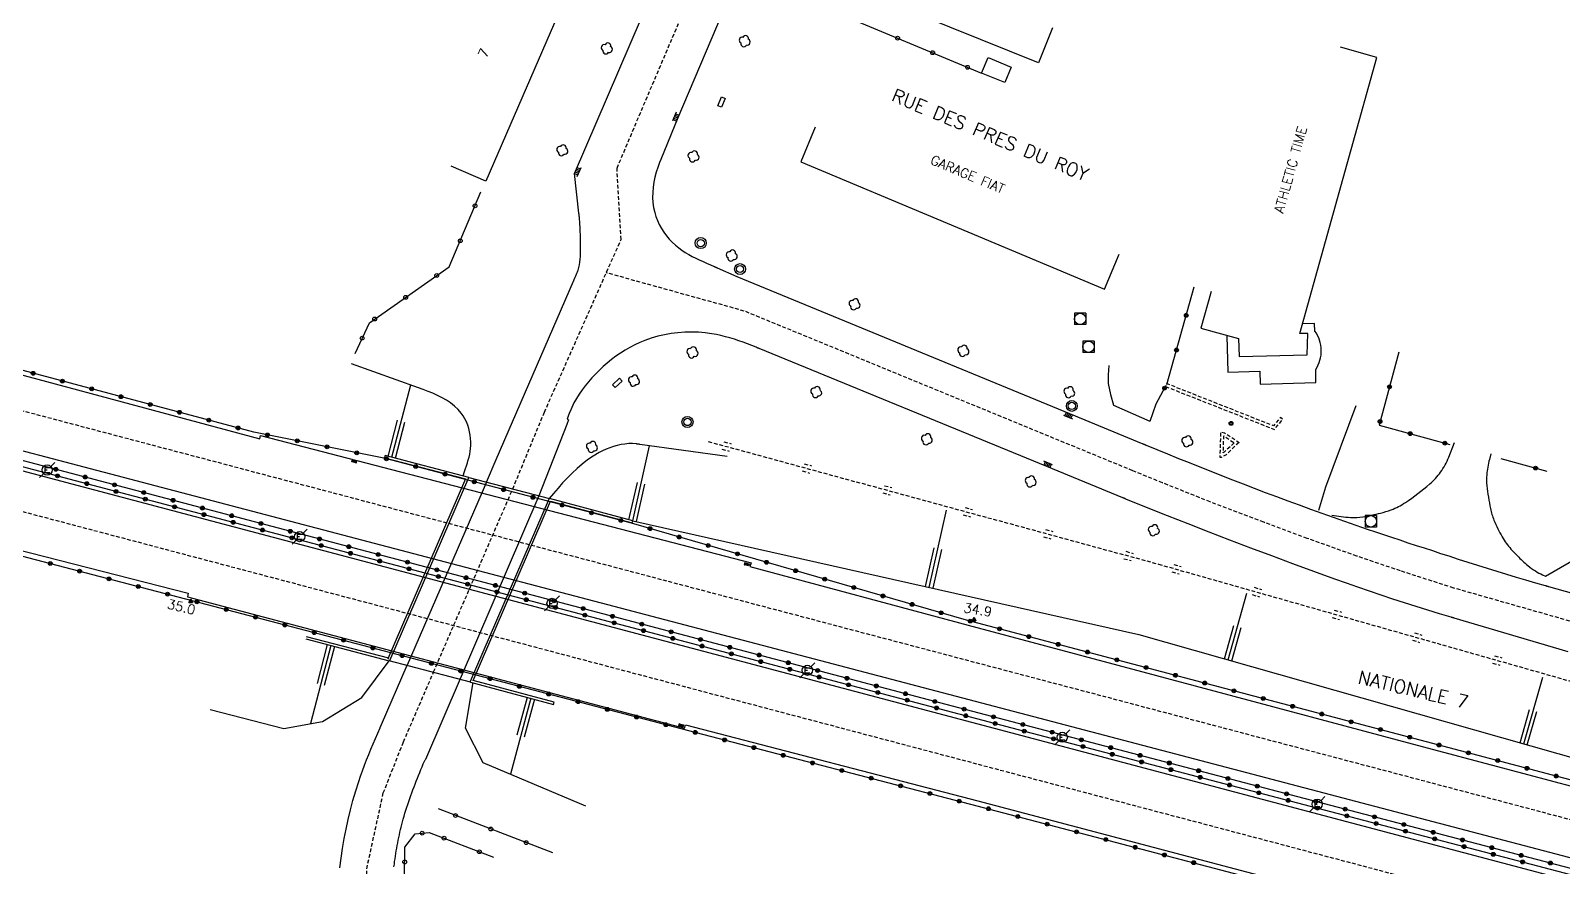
# Model space of a CAD drawing. Header units: millimetres. Extents: x 107999 to 109001, y 146999 to 148001.
# Drawn here: x 108180.4 to 108382.6, y 147745.3 to 147855.7 of the extents above; entities that cross this region are included whole.
import ezdxf
from ezdxf.enums import TextEntityAlignment as Align

# ---------------------------------------------------------------- set-up
doc = ezdxf.new("R2010")
doc.units = ezdxf.units.MM
doc.linetypes.add('DASHED', pattern=[0.75, 0.5, -0.25])
doc.layers.get('0').update_dxf_attribs({"linetype": 'CONTINUOUS'})
for name, color, linetype in [('W0001', 6, 'DASHED'), ('W0008', 7, 'CONTINUOUS'), ('W0100', 7, 'CONTINUOUS'), ('W0112', 1, 'DASHED'), ('W0120', 7, 'CONTINUOUS'), ('W0211', 2, 'CONTINUOUS'), ('W0220', 5, 'DASHED'), ('W0300', 7, 'CONTINUOUS'), ('W0322', 7, 'CONTINUOUS'), ('W0400', 7, 'CONTINUOUS'), ('W0402', 7, 'CONTINUOUS'), ('W0420', 7, 'CONTINUOUS'), ('W0471', 7, 'CONTINUOUS'), ('W0851', 7, 'CONTINUOUS'), ('W0984', 7, 'CONTINUOUS'), ('W0989', 7, 'CONTINUOUS'), ('W0991', 7, 'CONTINUOUS')]:
    doc.layers.add(name, color=color, linetype=linetype)
doc.styles.get("Standard").update_dxf_attribs({"font": 'romans.shx', "width": 0.85})

# ---------------------------------------------------------------- blocks, each defined once
blk = doc.blocks.new('t322o')
at = {"color": 0, "linetype": 'Continuous'}
for radius in [0.25, 0.15]:
    blk.add_circle((0, 0), radius, dxfattribs=at)
blk = doc.blocks.new('T471')
for p, q in [((-0.333334, 0.333334), (-0.333334, -0.333334)), ((-0.333334, 0.333334), (0.333334, 0.333334)), ((-0.333334, 0), (0, 0)), ((0.500001, 0.500001), (1.000002, 1.000002)), ((-0.500001, -0.500001), (-1.000002, -1.000002)), ((-0.333334, -0.333334), (0.333334, -0.333334))]:
    blk.add_line(p, q)
blk.add_ellipse((0, 0), major_axis=(0.471405, 0.471405), ratio=1, start_param=5.4977871438, end_param=11.780972451)
blk = doc.blocks.new('T400')
for p, q in [((-0.15, 0.3), (0.15, 0.3)), ((-0.15, -0.25), (-0.15, 0.3)), ((-0.15, 0.15), (0.15, 0.15)), ((-0.15, 0), (0.15, 0)), ((0.15, 0.3), (0.15, -0.25)), ((-0.15, -0.15), (0.15, -0.15)), ((-0.15, -0.25), (-0.15, -0.3)), ((-0.15, -0.3), (0.15, -0.3)), ((0.15, -0.3), (0.15, -0.25))]:
    blk.add_line(p, q)
blk = doc.blocks.new('T851')
for p, q in [((-0.25, -0.15), (0, 0.32)), ((0, 0.32), (0.25, -0.15)), ((-0.25, -0.15), (0.25, -0.15))]:
    blk.add_line(p, q)
for major_axis in [(-0.106, 0.106), (-0.0354, 0.0354), (-0.0236, 0.0236)]:
    blk.add_ellipse((0, 0), major_axis=major_axis, ratio=1, start_param=3.926991, end_param=10.210176)
blk = doc.blocks.new('T420')
for p, q in [((0.75, 0.75), (-0.75, 0.75)), ((-0.75, 0.75), (-0.75, -0.75)), ((0.75, 0.75), (0.75, -0.75)), ((0.75, -0.75), (-0.75, -0.75))]:
    blk.add_line(p, q)
blk.add_ellipse((0, 0), major_axis=(-0.53, 0.53), ratio=1, start_param=3.926991, end_param=10.210176)

msp = doc.modelspace()

# ---------------------------------------------------------------- linework, layer by layer
at = {"layer": 'W0001'}
for points in [[(108244.03, 147795.17), (108244.03, 147795.17), (108248.21, 147805.31), (108258.33, 147828.11), (108257.8, 147837.55), (108261.9, 147847.22), (108306.7, 147952.2), (108326.88, 148000)], [(108428.99, 147764.78), (108368.23, 147782.09), (108361.2, 147784.36), (108355.45, 147786.31), (108348.91, 147788.64), (108343.16, 147790.77), (108336.1, 147793.47), (108329.8, 147795.98), (108325.88, 147797.58), (108274.6, 147818.67), (108256.38, 147823.72)], [(108233.59, 147771.02), (108244.03, 147795.17)], [(108189.67, 147438.31), (108185.67, 147449.11), (108180.15, 147462.47), (108173.43, 147484.62), (108172.26, 147490.44), (108170.82, 147500), (108170.34, 147506.94), (108170.62, 147514.66), (108172.15, 147523.5), (108203.24, 147629.78), (108211.31, 147657.53), (108223.87, 147700.75), (108225.04, 147707.36), (108225.12, 147716.66), (108224.59, 147727.77), (108224.77, 147745.03), (108226.95, 147755.03), (108229.61, 147761.78), (108233.59, 147771.02)]]:
    msp.add_lwpolyline(points, dxfattribs=at)
at = {"layer": 'W0001', "flags": 128}
for points in [[(108780.81, 147647.19), (108744.43, 147657.11), (108610.89, 147691.47), (108037.37, 147842.97), (108003.21, 147851.85), (108000, 147852.68)], [(108000, 147838.65), (108062.49, 147823.11), (108504.78, 147706.11), (108727.25, 147647.19), (108742.97, 147642.16), (108777.44, 147633.17)]]:
    msp.add_lwpolyline(points, dxfattribs=at)
at = {"layer": 'W0008'}
for points in [[(108240.57, 147796.08), (108241.86, 147799.05), (108252.06, 147822.61), (108252.08, 147822.66), (108252.09, 147822.7), (108252.11, 147822.73), (108252.13, 147822.78), (108252.15, 147822.83), (108252.16, 147822.86), (108252.19, 147822.91), (108252.2, 147822.95), (108252.22, 147822.98), (108252.24, 147823.03), (108252.28, 147823.14), (108252.33, 147823.23), (108252.38, 147823.34), (108252.41, 147823.44), (108252.45, 147823.55), (108252.5, 147823.66), (108252.54, 147823.75), (108252.58, 147823.86), (108252.61, 147823.97), (108252.65, 147824.06), (108252.75, 147824.42), (108252.83, 147824.78), (108252.89, 147825.14), (108252.94, 147825.52), (108252.97, 147825.89), (108252.98, 147826.25), (108252.99, 147826.62), (108252.99, 147827), (108252.99, 147827.39), (108252.98, 147827.75), (108252.98, 147828.09), (108252.98, 147828.44), (108252.97, 147828.77), (108252.95, 147829.11), (108252.95, 147829.44), (108252.93, 147829.78), (108252.91, 147830.11), (108252.88, 147830.45), (108252.86, 147830.78), (108252.83, 147831.11), (108252.82, 147831.17), (108252.81, 147831.22), (108252.81, 147831.27), (108252.8, 147831.31), (108252.8, 147831.36), (108252.8, 147831.41), (108252.79, 147831.47), (108252.78, 147831.52), (108252.77, 147831.56), (108252.77, 147831.61), (108252.77, 147831.61), (108252.19, 147836.81), (108269.76, 147877.66)], [(108278.42, 147873.83), (108265.81, 147844.16), (108263.58, 147838.69), (108263.56, 147838.64), (108263.54, 147838.61), (108263.52, 147838.56), (108263.51, 147838.52), (108263.49, 147838.48), (108263.47, 147838.44), (108263.45, 147838.39), (108263.44, 147838.36), (108263.42, 147838.31), (108263.41, 147838.27), (108263.41, 147838.27), (108263.17, 147837.64), (108262.97, 147837), (108262.8, 147836.34), (108262.66, 147835.69), (108262.56, 147835.02), (108262.51, 147834.34), (108262.5, 147833.67), (108262.54, 147833), (108262.62, 147832.34), (108262.77, 147831.69), (108262.77, 147831.69), (108262.94, 147831.14), (108263.14, 147830.61), (108263.38, 147830.08), (108263.66, 147829.58), (108263.98, 147829.09), (108264.31, 147828.62), (108264.69, 147828.17), (108265.08, 147827.75), (108265.5, 147827.36), (108265.94, 147827), (108265.94, 147827), (108266.37, 147826.69), (108266.8, 147826.39), (108267.26, 147826.12), (108267.72, 147825.88), (108268.19, 147825.64), (108268.66, 147825.42), (108269.15, 147825.2), (108269.63, 147824.98), (108270.12, 147824.78), (108270.6, 147824.56), (108270.6, 147824.56), (108270.64, 147824.55), (108270.68, 147824.53), (108270.73, 147824.52), (108270.77, 147824.5), (108270.8, 147824.48), (108270.85, 147824.45), (108270.89, 147824.44), (108270.93, 147824.42), (108270.97, 147824.41), (108271.02, 147824.39), (108273.62, 147823.23), (108317.51, 147805.12), (108327.21, 147801.14), (108327.25, 147801.12), (108327.29, 147801.11), (108327.34, 147801.09), (108327.38, 147801.08), (108327.42, 147801.05), (108327.46, 147801.03), (108327.5, 147801.02), (108327.55, 147801), (108327.59, 147800.98), (108327.62, 147800.97), (108329.05, 147800.38), (108330.47, 147799.8), (108331.89, 147799.22), (108333.31, 147798.66), (108334.73, 147798.08), (108336.16, 147797.52), (108337.59, 147796.95), (108339.02, 147796.39), (108340.45, 147795.84), (108341.88, 147795.28), (108341.88, 147795.28), (108343.37, 147794.72), (108344.85, 147794.17), (108346.34, 147793.61), (108347.84, 147793.06), (108349.33, 147792.52), (108350.82, 147791.98), (108352.32, 147791.44), (108353.82, 147790.92), (108355.32, 147790.39), (108356.82, 147789.88), (108357.9, 147789.52), (108358.97, 147789.16), (108360.04, 147788.8), (108361.12, 147788.44), (108362.2, 147788.08), (108363.27, 147787.72), (108364.34, 147787.38), (108365.42, 147787.03), (108366.5, 147786.67), (108367.58, 147786.33), (108367.58, 147786.33), (108368.84, 147785.92), (108370.11, 147785.52), (108371.38, 147785.11), (108372.65, 147784.72), (108373.91, 147784.33), (108375.19, 147783.94), (108376.46, 147783.55), (108377.73, 147783.17), (108379.02, 147782.8), (108380.29, 147782.42), (108380.34, 147782.41), (108380.38, 147782.41), (108380.42, 147782.39), (108380.47, 147782.38), (108380.51, 147782.36), (108380.55, 147782.36), (108380.59, 147782.34), (108380.64, 147782.33), (108380.69, 147782.31), (108380.73, 147782.3), (108380.73, 147782.3), (108399.62, 147777)], [(108383.33, 147773.66), (108368.28, 147778.12), (108368.25, 147778.14), (108368.21, 147778.14), (108368.17, 147778.16), (108368.13, 147778.17), (108368.1, 147778.17), (108368.06, 147778.19), (108368.02, 147778.2), (108367.99, 147778.2), (108367.95, 147778.22), (108367.91, 147778.23), (108366.37, 147778.69), (108364.81, 147779.16), (108363.27, 147779.64), (108361.73, 147780.12), (108360.2, 147780.64), (108358.66, 147781.16), (108357.12, 147781.67), (108355.6, 147782.2), (108354.07, 147782.75), (108352.55, 147783.28), (108349.77, 147784.28), (108346.99, 147785.3), (108344.22, 147786.33), (108341.45, 147787.36), (108338.7, 147788.41), (108335.94, 147789.47), (108333.19, 147790.55), (108330.44, 147791.64), (108327.7, 147792.73), (108324.96, 147793.84), (108324.92, 147793.86), (108324.88, 147793.88), (108324.84, 147793.91), (108324.8, 147793.92), (108324.76, 147793.94), (108324.71, 147793.95), (108324.67, 147793.97), (108324.63, 147793.98), (108324.59, 147794), (108324.55, 147794.02), (108314.52, 147798.12), (108276.56, 147813.72), (108276.52, 147813.73), (108276.48, 147813.75), (108276.44, 147813.77), (108276.4, 147813.78), (108276.36, 147813.8), (108276.31, 147813.81), (108276.27, 147813.84), (108276.23, 147813.86), (108276.19, 147813.88), (108276.15, 147813.89), (108276.15, 147813.89), (108275.59, 147814.11), (108275.02, 147814.33), (108274.45, 147814.55), (108273.87, 147814.75), (108273.29, 147814.94), (108272.7, 147815.11), (108272.12, 147815.28), (108271.52, 147815.42), (108270.93, 147815.55), (108270.33, 147815.66), (108270.33, 147815.66), (108269.44, 147815.78), (108268.54, 147815.86), (108267.64, 147815.89), (108266.74, 147815.86), (108265.84, 147815.8), (108264.95, 147815.69), (108264.05, 147815.53), (108263.18, 147815.33), (108262.31, 147815.08), (108261.47, 147814.78), (108261.47, 147814.78), (108260.8, 147814.5), (108260.15, 147814.2), (108259.5, 147813.86), (108258.88, 147813.5), (108258.27, 147813.11), (108257.66, 147812.7), (108257.08, 147812.27), (108256.52, 147811.8), (108255.96, 147811.33), (108255.43, 147810.83), (108254.95, 147810.34), (108254.48, 147809.84), (108254.02, 147809.33), (108253.59, 147808.81), (108253.19, 147808.27), (108252.8, 147807.7), (108252.45, 147807.14), (108252.12, 147806.55), (108251.82, 147805.94), (108251.55, 147805.33), (108251.54, 147805.3), (108251.53, 147805.27), (108251.52, 147805.25), (108251.51, 147805.22), (108251.5, 147805.19), (108251.49, 147805.16), (108251.48, 147805.14), (108251.47, 147805.11), (108251.46, 147805.08), (108251.45, 147805.05), (108251.2, 147804.39), (108251.39, 147804.31), (108251.16, 147803.69), (108247.5, 147794.28), (108247.5, 147794.28), (108247.5, 147794.28)], [(108240.57, 147796.08), (108230.11, 147771.92)], [(108247.5, 147794.28), (108237.08, 147770.09)], [(108221.22, 147745.14), (108221.38, 147746.42), (108221.56, 147747.72), (108221.78, 147749), (108222.03, 147750.27), (108222.3, 147751.55), (108222.61, 147752.8), (108222.95, 147754.06), (108223.31, 147755.3), (108223.7, 147756.53), (108223.7, 147756.53), (108223.95, 147757.25), (108224.21, 147757.97), (108224.48, 147758.69), (108224.75, 147759.39), (108225.03, 147760.11), (108225.32, 147760.81), (108225.62, 147761.52), (108225.91, 147762.22), (108226.21, 147762.92), (108226.52, 147763.62), (108226.53, 147763.67), (108226.55, 147763.72), (108226.57, 147763.77), (108226.59, 147763.81), (108226.61, 147763.86), (108226.63, 147763.89), (108226.65, 147763.94), (108226.67, 147763.98), (108226.7, 147764.03), (108226.71, 147764.08), (108226.71, 147764.08), (108230.11, 147771.92)], [(108237.08, 147770.09), (108232.5, 147759.47)], [(108228.36, 147745.28), (108228.41, 147745.62), (108228.45, 147745.98), (108228.5, 147746.34), (108228.55, 147746.69), (108228.6, 147747.05), (108228.66, 147747.39), (108228.72, 147747.75), (108228.79, 147748.09), (108228.85, 147748.45), (108228.92, 147748.8), (108228.99, 147749.14), (108229.07, 147749.5), (108229.15, 147749.84), (108229.23, 147750.19), (108229.31, 147750.53), (108229.4, 147750.89), (108229.49, 147751.23), (108229.59, 147751.58), (108229.59, 147751.58), (108229.7, 147751.97), (108229.81, 147752.36), (108229.93, 147752.75), (108230.05, 147753.14), (108230.18, 147753.53), (108230.31, 147753.91), (108230.45, 147754.3), (108230.58, 147754.69), (108230.72, 147755.06), (108230.86, 147755.45), (108231.01, 147755.83), (108231.16, 147756.2), (108231.3, 147756.59), (108231.45, 147756.97), (108231.61, 147757.34), (108231.76, 147757.72), (108231.91, 147758.11), (108232.08, 147758.48), (108232.23, 147758.86), (108232.4, 147759.23), (108232.4, 147759.23), (108232.46, 147759.39), (108232.5, 147759.47)]]:
    msp.add_lwpolyline(points, dxfattribs=at)
at = {"layer": 'W0008', "flags": 128}
for points in [[(108032.69, 147850.34), (108032.59, 147849.45), (108145.74, 147819.65), (108161.37, 147815.45), (108161.34, 147815.04), (108210.66, 147801.8), (108210.76, 147802.23), (108275.5, 147785.4), (108275.35, 147784.92), (108304.14, 147777.2), (108364.08, 147761.16), (108401.15, 147751.3), (108443.39, 147740.23), (108497.47, 147726.06), (108547.93, 147712.76), (108594.42, 147700.62), (108647.34, 147686.75), (108702.45, 147672.86), (108727.4, 147666.41), (108750.61, 147660.49), (108750.74, 147660.98), (108764.54, 147657.35), (108782.16, 147652.82)], [(108779.57, 147642.05), (108724.31, 147656.87), (108000, 147847.37)], [(108778.86, 147639.08), (108742.75, 147648.22), (108000, 147845.06)], [(108000, 147831.56), (108001.19, 147831.41), (108019.73, 147826.73), (108152.12, 147793.96), (108201.21, 147781.42), (108201.09, 147780.94), (108266.69, 147763.57), (108266.82, 147764.01), (108305.44, 147754), (108368.68, 147737.25), (108424.62, 147722.35), (108486.56, 147706.07), (108542.92, 147691.31), (108590.14, 147678.86), (108652.59, 147662.57), (108711.76, 147646.16), (108743.18, 147636.09), (108776.02, 147627.27)], [(108322.73, 147811.5), (108322.63, 147810.26), (108322.61, 147809.1), (108322.93, 147807.67), (108323.35, 147806.22), (108328.11, 147804.14)], [(108355.3, 147806.16), (108351.3, 147795.41), (108350.41, 147792.33)]]:
    msp.add_lwpolyline(points, dxfattribs=at)
for points in [[(108338.28, 147815.39), (108338.42, 147810.61), (108342.65, 147810.73), (108342.7, 147809.02), (108350.05, 147809.24), (108350.03, 147810.97, 0.149841), (108350.76, 147813.49, 0.152961), (108349.92, 147816.03), (108349.88, 147817.04), (108348.28, 147816.97)], [(108352.17, 147791.73, 0.038257), (108354.6, 147791.41, 0.056205), (108356.26, 147791.5, 0.017847), (108358.59, 147791.99, 0.029315), (108359.98, 147792.42, 0.058114), (108361.85, 147793.38, 0.029847), (108365.09, 147795.84, 0.061638), (108366.51, 147797.4, 0.058018), (108367.58, 147799.37), (108368.35, 147801.3)], [(108373.12, 147799.81), (108372.94, 147799.08, 0.036507), (108372.59, 147797.04, 0.053128), (108372.6, 147795.61, 0.022457), (108373.09, 147792.58, 0.043624), (108373.55, 147791.06, 0.037444), (108374.64, 147788.84, 0.046907), (108375.79, 147787.24, 0.021089), (108376.64, 147786.34, 0.013766), (108378.04, 147785.06, 0.037494), (108379.01, 147784.35, 0.041397), (108379.97, 147783.84), (108380.37, 147783.68), (108386.62, 147787.27)]]:
    msp.add_lwpolyline(points, format="xyb", dxfattribs=at)
at = {"layer": 'W0100'}
for points in [[(108248.15, 147866.06), (108252.73, 147864.08), (108240.49, 147835.8), (108235.91, 147837.78)], [(108315.3, 147856.06), (108313.42, 147851.44), (108294.09, 147859.25), (108296.88, 147866.12), (108301.51, 147864.25)], [(108306.78, 147852.16), (108309.83, 147850.89), (108308.97, 147848.83), (108305.92, 147850.09), (108306.78, 147852.16)], [(108283.96, 147842.97), (108282.05, 147838.38), (108301.39, 147830.26), (108322.15, 147821.57), (108324.08, 147826.19)]]:
    msp.add_lwpolyline(points, dxfattribs=at)
at = {"layer": 'W0100', "flags": 128}
msp.add_lwpolyline([(108336.2, 147821.24), (108334.85, 147816.43), (108339.83, 147815.04), (108339.91, 147812.67), (108348.9, 147812.87), (108348.96, 147815.69), (108347.93, 147815.71), (108358.1, 147852.17), (108353.28, 147853.51)], dxfattribs=at)
at = {"layer": 'W0112', "flags": 128}
for points in [[(108330.19, 147808.71), (108344.56, 147803.04), (108345.69, 147804.37), (108345.39, 147804.63), (108344.44, 147803.51), (108330.34, 147809.09)], [(108339.9, 147801.33), (108338.18, 147799.7), (108337.56, 147799.34), (108337.4, 147799.34), (108337.51, 147802.71), (108338, 147802.59)], [(108339.26, 147801.27), (108337.94, 147800.02), (108337.82, 147799.95), (108337.89, 147802.18)]]:
    msp.add_lwpolyline(points, close=True, dxfattribs=at)
at = {"layer": 'W0120'}
for points in [[(108216.74, 147775.38), (108227.74, 147772.5), (108227.8, 147772.53), (108238.23, 147796.69), (108238.23, 147796.69), (108238.22, 147796.7), (108227.21, 147799.58), (108227.13, 147799.3), (108237.82, 147796.5), (108227.55, 147772.73), (108227.69, 147772.83), (108216.81, 147775.66)], [(108259.87, 147790.98), (108248.88, 147793.92), (108248.84, 147793.91), (108238.41, 147769.73), (108238.44, 147769.67), (108249.42, 147766.72), (108249.5, 147767.02), (108238.8, 147769.88), (108249.02, 147793.58), (108259.79, 147790.7), (108259.87, 147790.98), (108248.88, 147793.92), (108248.84, 147793.91), (108238.41, 147769.73), (108238.44, 147769.67), (108249.42, 147766.72), (108249.5, 147767.02), (108238.8, 147769.88), (108249.02, 147793.58), (108259.79, 147790.7)]]:
    msp.add_lwpolyline(points, dxfattribs=at)
at = {"layer": 'W0120', "flags": 128}
for points in [[(108238.22, 147796.7), (108248.88, 147793.92)], [(108238.44, 147769.67), (108227.74, 147772.5)]]:
    msp.add_lwpolyline(points, dxfattribs=at)
at = {"layer": 'W0211'}
for points in [[(108237.47, 147796.91), (108237.68, 147797.48), (108237.81, 147797.86), (108237.94, 147798.23), (108238.05, 147798.61), (108238.16, 147799), (108238.27, 147799.38), (108238.35, 147799.75), (108238.42, 147800.14), (108238.47, 147800.53), (108238.5, 147800.92), (108238.5, 147801.38), (108238.48, 147801.83), (108238.42, 147802.28), (108238.34, 147802.73), (108238.23, 147803.17), (108238.09, 147803.61), (108237.91, 147804.03), (108237.72, 147804.44), (108237.49, 147804.81), (108237.24, 147805.19), (108237.24, 147805.19), (108236.83, 147805.69), (108236.36, 147806.12), (108235.84, 147806.53), (108235.29, 147806.91), (108234.71, 147807.23), (108234.11, 147807.53), (108233.48, 147807.81), (108232.86, 147808.06), (108232.23, 147808.31), (108231.61, 147808.53), (108231.61, 147808.53), (108231.61, 147808.53), (108231.61, 147808.53), (108231.61, 147808.53), (108231.61, 147808.53), (108231.61, 147808.53), (108231.61, 147808.53), (108231.61, 147808.53), (108231.61, 147808.53), (108231.61, 147808.55), (108231.61, 147808.55), (108222.74, 147811.69)], [(108228.07, 147799.36), (108230.57, 147808.91)], [(108227.59, 147799.48), (108228.84, 147804.25)], [(108228.55, 147799.23), (108229.8, 147804)], [(108272.34, 147799.48), (108260.79, 147801.06), (108260.74, 147801.08), (108260.7, 147801.08), (108260.66, 147801.09), (108260.61, 147801.09), (108260.56, 147801.09), (108260.52, 147801.11), (108260.48, 147801.11), (108260.43, 147801.12), (108260.38, 147801.12), (108260.34, 147801.12), (108259.84, 147801.17), (108259.34, 147801.16), (108258.83, 147801.11), (108258.33, 147801.03), (108257.83, 147800.92), (108257.33, 147800.78), (108256.84, 147800.61), (108256.36, 147800.42), (108255.89, 147800.2), (108255.43, 147799.97), (108254.65, 147799.52), (108253.91, 147799), (108253.2, 147798.45), (108252.52, 147797.88), (108251.87, 147797.27), (108251.23, 147796.62), (108250.62, 147795.97), (108250.02, 147795.28), (108249.42, 147794.59), (108248.84, 147793.91), (108248.84, 147793.91)], [(108259.87, 147790.98), (108262.09, 147800.89)], [(108259.38, 147791.09), (108260.49, 147796.05)], [(108260.35, 147790.88), (108261.47, 147795.83)], [(108259.87, 147790.98), (108326.66, 147775.95), (108407.84, 147752.88), (108459.62, 147738), (108635.62, 147692.34)], [(108299.02, 147782.17), (108301.3, 147792.36)], [(108298.53, 147782.28), (108299.67, 147787.38)], [(108299.51, 147782.06), (108300.65, 147787.16)], [(108338.45, 147772.61), (108340.95, 147781.41)], [(108337.97, 147772.73), (108339.22, 147777.14)], [(108338.93, 147772.47), (108340.18, 147776.88)], [(108220.03, 147774.52), (108217.33, 147764.19)], [(108219.55, 147774.64), (108218.2, 147769.47)], [(108220.52, 147774.39), (108219.16, 147769.22)], [(108204.11, 147766.05), (108213.8, 147763.56), (108218.94, 147764.47), (108224.1, 147767.62), (108227.74, 147772.5)], [(108377.47, 147761.5), (108379.98, 147770.31)], [(108253.67, 147753.3), (108240.12, 147759.02), (108237.78, 147763.58), (108238.8, 147769.61)], [(108246.41, 147767.53), (108243.72, 147757.5)], [(108245.92, 147767.66), (108244.58, 147762.66)], [(108246.89, 147767.41), (108245.55, 147762.39)], [(108376.99, 147761.64), (108378.24, 147766.05)], [(108377.95, 147761.38), (108379.2, 147765.77)]]:
    msp.add_lwpolyline(points, dxfattribs=at)
at = {"layer": 'W0220'}
for points in [[(108269.84, 147801.44), (108329.26, 147785.25), (108410.5, 147762.16), (108526.57, 147728.83), (108643.02, 147696.27)], [(108271.9, 147801.39), (108272.87, 147801.14)], [(108271.64, 147800.44), (108272.6, 147800.17)], [(108282.25, 147797.55), (108283.22, 147797.28)], [(108282.52, 147798.5), (108283.48, 147798.25)], [(108292.87, 147794.66), (108293.83, 147794.39)], [(108293.12, 147795.61), (108294.09, 147795.36)], [(108303.74, 147792.72), (108304.7, 147792.45)], [(108303.48, 147791.77), (108304.45, 147791.5)], [(108314.09, 147788.86), (108315.05, 147788.61)], [(108314.36, 147789.83), (108315.32, 147789.56)], [(108324.97, 147786.94), (108325.94, 147786.67)], [(108324.7, 147785.97), (108325.67, 147785.72)], [(108331.31, 147785.19), (108332.27, 147784.92)], [(108331.04, 147784.23), (108332, 147783.95)], [(108341.62, 147781.22), (108342.58, 147780.94)], [(108341.89, 147782.19), (108342.85, 147781.91)], [(108352.47, 147779.17), (108353.44, 147778.91)], [(108352.2, 147778.2), (108353.16, 147777.94)], [(108362.78, 147775.2), (108363.74, 147774.92)], [(108363.05, 147776.16), (108364.02, 147775.89)], [(108373.63, 147773.16), (108374.59, 147772.88)], [(108373.36, 147772.19), (108374.32, 147771.92)]]:
    msp.add_lwpolyline(points, dxfattribs=at)
at = {"layer": 'W0300'}
for centre, radius, start, end in [((108256.12, 147853.45), 0.402, 76.5043, 243.435), ((108256.57, 147853.67), 0.394, 346.2392, 154.44), ((108256.78, 147853.22), 0.402, 256.5043, 64.44), ((108274.31, 147854.44), 0.387, 75.9638, 243.435), ((108274.52, 147853.98), 0.402, 166.5043, 332.4472), ((108274.77, 147854.64), 0.394, 346.2392, 154.44), ((108274.97, 147854.19), 0.4, 257.5926, 63.435), ((108256.33, 147853.02), 0.394, 166.2392, 331.9275), ((108250.24, 147840), 0.402, 76.5043, 243.435), ((108250.45, 147839.56), 0.394, 166.2392, 331.9275), ((108250.7, 147840.22), 0.394, 346.2392, 154.44), ((108250.91, 147839.77), 0.402, 256.5043, 64.44), ((108267.56, 147839.2), 0.402, 76.5043, 244.44), ((108268.02, 147839.42), 0.402, 346.5043, 154.44), ((108268.23, 147838.97), 0.402, 256.5043, 63.435), ((108267.77, 147838.75), 0.394, 166.2392, 334.44), ((108272.61, 147826.11), 0.402, 76.5043, 243.435), ((108272.82, 147825.67), 0.394, 166.2392, 331.9275), ((108273.06, 147826.33), 0.402, 346.5043, 154.44), ((108273.27, 147825.88), 0.402, 256.5043, 63.435), ((108288.82, 147819.69), 0.387, 75.9638, 243.435), ((108289.03, 147819.23), 0.402, 166.5043, 332.4472), ((108289.27, 147819.89), 0.394, 346.2392, 154.44), ((108289.48, 147819.44), 0.402, 256.5043, 64.44), ((108267.42, 147813.31), 0.402, 76.5043, 244.44), ((108267.63, 147812.86), 0.394, 166.2392, 334.44), ((108267.88, 147813.53), 0.402, 346.5043, 154.44), ((108268.09, 147813.08), 0.402, 256.5043, 63.435), ((108303.18, 147813.53), 0.402, 76.5043, 243.435), ((108303.39, 147813.08), 0.402, 166.5043, 334.44), ((108303.62, 147813.75), 0.402, 346.5043, 154.44), ((108303.84, 147813.3), 0.402, 256.5043, 63.435), ((108259.7, 147809.59), 0.402, 76.5043, 244.44), ((108259.91, 147809.14), 0.394, 166.2392, 334.44), ((108260.16, 147809.81), 0.402, 346.5043, 154.44), ((108260.37, 147809.36), 0.402, 256.5043, 63.435), ((108284.22, 147808.3), 0.402, 346.5043, 151.9275), ((108317.62, 147808.28), 0.394, 346.2392, 154.44), ((108283.77, 147808.09), 0.402, 76.5043, 243.435), ((108283.98, 147807.64), 0.402, 166.5043, 334.44), ((108284.43, 147807.84), 0.387, 255.9638, 63.435), ((108317.16, 147808.08), 0.387, 75.9638, 243.435), ((108317.38, 147807.62), 0.402, 166.5043, 334.44), ((108317.83, 147807.83), 0.387, 255.9638, 64.4861), ((108254.16, 147800.84), 0.402, 76.5043, 242.4472), ((108254.62, 147801.06), 0.394, 346.2392, 154.44), ((108254.82, 147800.61), 0.4, 257.5926, 63.435), ((108298.37, 147801.86), 0.402, 76.5043, 243.435), ((108298.58, 147801.41), 0.402, 166.5043, 334.44), ((108298.81, 147802.06), 0.402, 346.5043, 151.9275), ((108299.02, 147801.61), 0.387, 255.9638, 63.435), ((108332.74, 147801.59), 0.402, 76.5043, 243.435), ((108332.95, 147801.14), 0.402, 166.5043, 334.44), ((108333.2, 147801.8), 0.394, 346.2392, 151.9275), ((108333.41, 147801.36), 0.402, 256.5043, 63.435), ((108254.38, 147800.41), 0.402, 166.5043, 332.4472), ((108312.06, 147796.3), 0.387, 75.9638, 243.435), ((108312.51, 147796.5), 0.402, 346.5043, 154.44), ((108312.27, 147795.84), 0.402, 166.5043, 331.9275), ((108312.72, 147796.05), 0.402, 256.5043, 63.435), ((108328.32, 147789.84), 0.402, 76.5043, 243.435), ((108328.53, 147789.39), 0.402, 166.5043, 334.44), ((108328.77, 147790.05), 0.394, 346.2392, 151.9275), ((108328.98, 147789.61), 0.402, 256.5043, 63.435)]:
    msp.add_arc(centre, radius, start, end, dxfattribs=at)
at = {"layer": 'W0322'}
for points in [[(108275.8, 147862.66), (108305.92, 147850.09)], [(108223.22, 147813.06), (108225.12, 147817.12), (108235.64, 147824.5), (108239.84, 147834.39)], [(108249.34, 147747.12), (108234.22, 147752.92)], [(108229.6, 147732), (108229.76, 147743.98), (108229.8, 147747.86), (108231.15, 147749.62), (108233.02, 147749.81), (108241.5, 147746.56)]]:
    msp.add_lwpolyline(points, dxfattribs=at)
at = {"layer": 'W0322', "flags": 128}
for points in [[(108765.34, 147657.18), (108594, 147701.58), (108549.33, 147713.23), (108493.56, 147727.69), (108303.93, 147777.86), (108259.69, 147790.65), (108227.26, 147799.19), (108209.88, 147802.67), (108161.41, 147815.61), (108033.82, 147849.32), (108030.75, 147851.94)], [(108742.98, 147651.39), (108728.07, 147654.6), (108720.18, 147656.69), (108301.25, 147766.72), (108000, 147846.3)], [(108742.41, 147649.06), (108727.94, 147653.83), (108310.81, 147763.39), (108000, 147845.48)], [(108012.69, 147828.2), (108019.41, 147826.61), (108024.06, 147827.3), (108152.06, 147793.44), (108267.24, 147763.27), (108305.3, 147753.35), (108546.68, 147689.91), (108589.88, 147678.52), (108674.59, 147655.86)], [(108330.37, 147808.95), (108333.98, 147821.86)], [(108361.01, 147813.24), (108358.38, 147803.6), (108367.72, 147801.04)], [(108328.19, 147804.14), (108328.98, 147806.42), (108330.19, 147808.71)], [(108374.47, 147799.21), (108380.52, 147797.52)]]:
    msp.add_lwpolyline(points, dxfattribs=at)
at = {"layer": 'W0322'}
for centre, radius in [((108294.84, 147854.7), 0.25), ((108299.46, 147852.78), 0.25), ((108304.07, 147850.86), 0.25), ((108239.06, 147832.56), 0.25), ((108237.11, 147827.95), 0.25), ((108234, 147823.36), 0.25), ((108229.91, 147820.48), 0.25), ((108225.81, 147817.61), 0.25), ((108224.16, 147815.09), 0.25), ((108236.48, 147752.05), 0.25), ((108241.15, 147750.27), 0.25), ((108232.09, 147749.72), 0.251), ((108234.97, 147749.06), 0.25), ((108245.81, 147748.48), 0.25), ((108229.78, 147745.92), 0.25), ((108239.63, 147747.27), 0.25)]:
    msp.add_circle(centre, radius, dxfattribs=at)
at = {"layer": 'W0402'}
for points in [[(108265.6, 147844.94), (108265.1, 147843.77), (108265.1, 147843.77)], [(108265.19, 147843.95), (108265.65, 147843.75)], [(108265.27, 147844.14), (108265.73, 147843.95)], [(108265.35, 147844.34), (108265.81, 147844.16)], [(108265.44, 147844.55), (108265.9, 147844.34)], [(108265.52, 147844.73), (108265.98, 147844.55)], [(108252.71, 147836.83), (108252.25, 147837.03)], [(108252.8, 147837.03), (108252.34, 147837.22)], [(108252.88, 147837.22), (108252.42, 147837.42)], [(108252.96, 147837.42), (108252.51, 147837.61)], [(108252.54, 147836.44), (108253.05, 147837.61), (108253.05, 147837.61)], [(108252.62, 147836.62), (108252.16, 147836.83)], [(108316.73, 147804.91), (108317.91, 147804.42), (108317.91, 147804.42)], [(108316.92, 147804.83), (108317.12, 147805.3)], [(108317.12, 147804.75), (108317.31, 147805.2)], [(108317.32, 147804.67), (108317.51, 147805.12)], [(108317.52, 147804.58), (108317.71, 147805.05)], [(108317.72, 147804.5), (108317.91, 147804.97)], [(108315.3, 147798.34), (108314.12, 147798.83), (108314.12, 147798.83)], [(108314.32, 147798.75), (108314.12, 147798.3)], [(108314.52, 147798.67), (108314.33, 147798.22)], [(108314.71, 147798.59), (108314.52, 147798.12)], [(108314.91, 147798.52), (108314.72, 147798.05)], [(108315.11, 147798.44), (108314.92, 147797.97)]]:
    msp.add_lwpolyline(points, dxfattribs=at)
at = {"layer": 'W0420'}
for centre, radius in [((108268.85, 147827.64), 0.732), ((108268.85, 147827.64), 0.482), ((108274.04, 147824.22), 0.717), ((108274.04, 147824.22), 0.467), ((108317.83, 147806.14), 0.714), ((108267.1, 147804.02), 0.732), ((108317.83, 147806.14), 0.482), ((108267.1, 147804.02), 0.482)]:
    msp.add_circle(centre, radius, dxfattribs=at)
at = {"layer": 'W0471'}
for points in [[(108271.58, 147845.59), (108271.12, 147845.78), (108271.6, 147846.94), (108272.06, 147846.73), (108271.58, 147845.59)], [(108257.55, 147808.58), (108257.2, 147808.94), (108258.12, 147809.8), (108258.46, 147809.42), (108257.55, 147808.58)]]:
    msp.add_lwpolyline(points, dxfattribs=at)

# ---------------------------------------------------------------- block references
at = {"layer": 'W0322'}
for p, rotation in [((108332.93, 147818.1), 74.39703761127116), ((108331.65, 147813.52), 74.39703761127116), ((108180.73, 147810.45), 165.0515519882649), ((108184.59, 147809.42), 165.0515519882649), ((108188.46, 147808.39), 165.0515519882649), ((108330.07, 147808.48), 62.2494245980031), ((108359.76, 147808.66), 254.7302946068939), ((108192.32, 147807.36), 165.0515519882649), ((108196.19, 147806.33), 165.0515519882649), ((108200.05, 147805.3), 165.0515519882649), ((108203.92, 147804.26), 165.0515519882649), ((108207.78, 147803.23), 165.0515519882649), ((108211.67, 147802.31), 168.6622478597205), ((108338.84, 147803.84), 143.8099107525506), ((108358.51, 147804.08), 254.7302946068939), ((108362.48, 147802.48), 344.7302946067917), ((108215.6, 147801.53), 168.6622478597205), ((108219.52, 147800.74), 168.6622478597205), ((108367.06, 147801.23), 344.7302946067917), ((108223.44, 147799.95), 168.6622478597205), ((108227.36, 147799.16), 165.2497137717591), ((108183.73, 147797.77), 165.2023050121037), ((108183.94, 147796.9), 165.2055029727136), ((108187.6, 147796.75), 165.2023050121037), ((108231.23, 147798.14), 165.2497137717591), ((108235.1, 147797.12), 165.2497137717591), ((108379.05, 147797.93), 344.4269046632096), ((108187.81, 147795.88), 165.2055029727136), ((108191.47, 147795.72), 165.2023050121037), ((108191.67, 147794.85), 165.2055029727136), ((108195.33, 147794.7), 165.2023050121037), ((108238.96, 147796.11), 165.2497137717591), ((108242.83, 147795.09), 165.2497137717591), ((108195.54, 147793.83), 165.2055029727136), ((108199.2, 147793.68), 165.2023050121037), ((108199.41, 147792.81), 165.2055029727136), ((108203.07, 147792.66), 165.2023050121037), ((108246.7, 147794.07), 165.2497137717591), ((108250.57, 147793.05), 165.2497137717591), ((108203.28, 147791.79), 165.2055029727136), ((108206.94, 147791.64), 165.2023050121037), ((108207.14, 147790.77), 165.2055029727136), ((108210.8, 147790.62), 165.2023050121037), ((108254.44, 147792.03), 165.2497137717591), ((108258.3, 147791.01), 165.2497137717591), ((108211.01, 147789.75), 165.2055029727136), ((108214.67, 147789.59), 165.2023050121037), ((108214.88, 147788.73), 165.2055029727136), ((108218.54, 147788.57), 165.2023050121037), ((108262.16, 147789.94), 163.8803770770668), ((108266, 147788.83), 163.8803770770668), ((108218.75, 147787.7), 165.2055029727136), ((108222.4, 147787.55), 165.2023050121037), ((108222.61, 147786.68), 165.2055029727136), ((108226.27, 147786.53), 165.2023050121037), ((108269.84, 147787.71), 163.8803770770668), ((108273.69, 147786.6), 163.8803770770668), ((108183, 147785.33), 345.3221682843954), ((108186.87, 147784.32), 345.3221682843954), ((108226.48, 147785.66), 165.2055029727136), ((108230.14, 147785.51), 165.2023050121037), ((108230.35, 147784.64), 165.2055029727136), ((108234.01, 147784.49), 165.2023050121037), ((108277.53, 147785.49), 163.8803770770668), ((108281.37, 147784.38), 163.8803770770668), ((108190.74, 147783.3), 345.3221682843954), ((108194.61, 147782.29), 345.3221682843954), ((108234.22, 147783.62), 165.2055029727136), ((108237.87, 147783.46), 165.2023050121037), ((108238.08, 147782.6), 165.2055029727136), ((108241.74, 147782.44), 165.2023050121037), ((108285.21, 147783.27), 163.8803770770668), ((108289.06, 147782.16), 163.8803770770668), ((108198.48, 147781.28), 345.3221682843954), ((108202.35, 147780.26), 345.3221682843954), ((108241.95, 147781.58), 165.2055029727136), ((108245.61, 147781.42), 165.2023050121037), ((108245.82, 147780.55), 165.2055029727136), ((108249.48, 147780.4), 165.2023050121037), ((108292.9, 147781.05), 163.8803770770668), ((108206.22, 147779.25), 345.3221682843954), ((108210.09, 147778.24), 345.3221682843954), ((108249.69, 147779.53), 165.2055029727136), ((108253.34, 147779.38), 165.2023050121037), ((108253.55, 147778.51), 165.2055029727136), ((108257.21, 147778.36), 165.2023050121037), ((108296.74, 147779.94), 163.8803770770668), ((108300.58, 147778.83), 163.8803770770668), ((108213.96, 147777.22), 345.3221682843954), ((108217.83, 147776.21), 345.3221682843954), ((108257.42, 147777.49), 165.2055029727136), ((108261.08, 147777.33), 165.2023050121037), ((108261.29, 147776.47), 165.2055029727136), ((108264.95, 147776.31), 165.2023050121037), ((108304.43, 147777.73), 165.1809024955993), ((108308.3, 147776.71), 165.1809024955993), ((108221.7, 147775.2), 345.3221682843954), ((108225.57, 147774.18), 345.3221682843954), ((108265.16, 147775.45), 165.2055029727136), ((108268.81, 147775.29), 165.2023050121037), ((108269.02, 147774.43), 165.2055029727136), ((108272.68, 147774.27), 165.2023050121037), ((108312.16, 147775.68), 165.1809024955993), ((108316.03, 147774.66), 165.1809024955993), ((108229.43, 147773.17), 345.3221682843954), ((108233.3, 147772.15), 345.3221682843954), ((108272.89, 147773.4), 165.2055029727136), ((108276.55, 147773.25), 165.2023050121037), ((108276.76, 147772.38), 165.2055029727136), ((108280.41, 147772.23), 165.2023050121037), ((108319.9, 147773.64), 165.1809024955993), ((108323.76, 147772.62), 165.1809024955993), ((108237.17, 147771.14), 345.3221682843954), ((108241.04, 147770.13), 345.3221682843954), ((108280.62, 147771.36), 165.2055029727136), ((108284.28, 147771.2), 165.2023050121037), ((108284.49, 147770.34), 165.2055029727136), ((108288.15, 147770.18), 165.2023050121037), ((108327.63, 147771.59), 165.1809024955993), ((108331.5, 147770.57), 165.1809024955993), ((108244.91, 147769.11), 345.3221682843954), ((108248.78, 147768.1), 345.3221682843954), ((108288.36, 147769.32), 165.2055029727136), ((108292.02, 147769.16), 165.2023050121037), ((108292.23, 147768.3), 165.2055029727136), ((108295.88, 147768.14), 165.2023050121037), ((108335.37, 147769.55), 165.1809024955993), ((108339.23, 147768.52), 165.1809024955993), ((108252.65, 147767.09), 345.3221682843954), ((108256.52, 147766.07), 345.3221682843954), ((108296.09, 147767.28), 165.2055029727136), ((108299.75, 147767.12), 165.2023050121037), ((108299.96, 147766.26), 165.2055029727136), ((108303.62, 147766.1), 165.2833489930991), ((108343.1, 147767.5), 165.1809024955993), ((108346.97, 147766.48), 165.1809024955993), ((108260.39, 147765.06), 345.3221682843954), ((108264.26, 147764.05), 345.3221682843954), ((108303.83, 147765.23), 165.2055029727136), ((108307.49, 147765.08), 165.2833489930991), ((108307.7, 147764.21), 165.2055029727136), ((108311.36, 147764.07), 165.2833489930991), ((108350.83, 147765.45), 165.1809024955993), ((108354.7, 147764.43), 165.1809024955993), ((108268.13, 147763.03), 345.4008910787324), ((108272, 147762.03), 345.4008910787324), ((108311.56, 147763.19), 165.283941537551), ((108315.23, 147763.05), 165.2833489930991), ((108315.43, 147762.18), 165.283941537551), ((108319.09, 147762.04), 165.2833489930991), ((108358.57, 147763.41), 165.1809024955993), ((108362.43, 147762.39), 165.1809024955993), ((108275.87, 147761.02), 345.4008910787324), ((108279.74, 147760.01), 345.4008910787324), ((108319.3, 147761.16), 165.283941537551), ((108322.96, 147761.02), 165.2833489930991), ((108323.17, 147760.14), 165.283941537551), ((108326.83, 147760), 165.2833489930991), ((108366.3, 147761.36), 165.1809024955993), ((108370.17, 147760.34), 165.1809024955993), ((108283.61, 147759), 345.4008910787324), ((108287.48, 147757.99), 345.4008910787324), ((108327.04, 147759.13), 165.283941537551), ((108330.7, 147758.99), 165.2833489930991), ((108330.91, 147758.11), 165.283941537551), ((108334.57, 147757.97), 165.2833489930991), ((108374.04, 147759.32), 165.1809024955993), ((108377.9, 147758.29), 165.1809024955993), ((108291.35, 147756.98), 345.4008910787324), ((108295.23, 147755.98), 345.4008910787324), ((108334.78, 147757.1), 165.283941537551), ((108338.44, 147756.95), 165.2833489930991), ((108338.65, 147756.08), 165.283941537551), ((108342.31, 147755.94), 165.2833489930991), ((108381.77, 147757.27), 165.1809024955993), ((108299.1, 147754.97), 345.4008910787324), ((108302.97, 147753.96), 345.4008910787324), ((108342.51, 147755.06), 165.283941537551), ((108346.18, 147754.92), 165.2833489930991), ((108346.38, 147754.05), 165.283941537551), ((108350.04, 147753.91), 165.2833489930991), ((108306.84, 147752.95), 345.2732132321305), ((108310.71, 147751.93), 345.2732132321305), ((108350.25, 147753.03), 165.283941537551), ((108353.91, 147752.89), 165.2833489930991), ((108354.12, 147752.01), 165.283941537551), ((108357.78, 147751.87), 165.2833489930991), ((108314.57, 147750.91), 345.2732132321305), ((108318.44, 147749.9), 345.2732132321305), ((108357.99, 147751), 165.283941537551), ((108361.65, 147750.86), 165.2833489930991), ((108361.86, 147749.98), 165.283941537551), ((108365.52, 147749.84), 165.2833489930991), ((108322.31, 147748.88), 345.2732132321305), ((108326.18, 147747.86), 345.2732132321305), ((108365.73, 147748.97), 165.283941537551), ((108369.39, 147748.83), 165.2833489930991), ((108369.6, 147747.95), 165.283941537551), ((108373.26, 147747.81), 165.2833489930991), ((108330.05, 147746.85), 345.2732132321305), ((108333.92, 147745.83), 345.2732132321305), ((108373.46, 147746.93), 165.283941537551), ((108377.13, 147746.79), 165.2833489930991), ((108377.33, 147745.92), 165.283941537551), ((108380.99, 147745.78), 165.2833489930991)]:
    msp.add_blockref('t322o', p, dxfattribs=dict(at, rotation=rotation))
at = {"layer": 'W0400'}
for p, rotation in [((108223.14, 147798.82), 74.55019999999998), ((108274.92, 147785.23), 254.5778), ((108266.25, 147763.96), 256.1549)]:
    msp.add_blockref('T400', p, dxfattribs=dict(at, rotation=rotation))
at = {"layer": 'W0420'}
for p in [(108318.93, 147817.63), (108320.03, 147813.96), (108357.31, 147790.9)]:
    msp.add_blockref('T420', p, dxfattribs=at)
at = {"layer": 'W0471'}
for p in [(108182.59, 147797.68), (108215.91, 147788.88), (108249.22, 147780.07), (108282.92, 147771.23), (108316.57, 147762.39), (108350.22, 147753.56)]:
    msp.add_blockref('T471', p, dxfattribs=at)
at = {"layer": 'W0851'}
for p in [(108201.53, 147780.35), (108304.92, 147777.92)]:
    msp.add_blockref('T851', p, dxfattribs=at)

# ---------------------------------------------------------------- texts
at = {"layer": 'W0984'}
for s, rotation, p in [('35.0', 346.58, (108200.29, 147779.6)), ('34.9', 350.8041, (108305.43, 147779.22))]:
    msp.add_text(s, height=1.25, rotation=rotation, dxfattribs=at).set_placement(p, align=Align.MIDDLE)
at = {"layer": 'W0989'}
for s, rotation, p in [('RUE DES PRES DU ROY', 337.2981, (108307.06, 147841.92)), ('NATIONALE 7', 346.7716, (108362.89, 147768.68))]:
    msp.add_text(s, height=1.75, rotation=rotation, dxfattribs=at).set_placement(p, align=Align.MIDDLE)
at = {"layer": 'W0991'}
for s, rotation, p in [('7', 66, (108240.19, 147852.72)), ('ATHLETIC TIME', 74.422, (108346.69, 147837.33)), ('GARAGE FIAT', 337.2981, (108304.09, 147836.72))]:
    msp.add_text(s, height=1.25, rotation=rotation, dxfattribs=at).set_placement(p, align=Align.MIDDLE)

doc.saveas('drawing.dxf')
